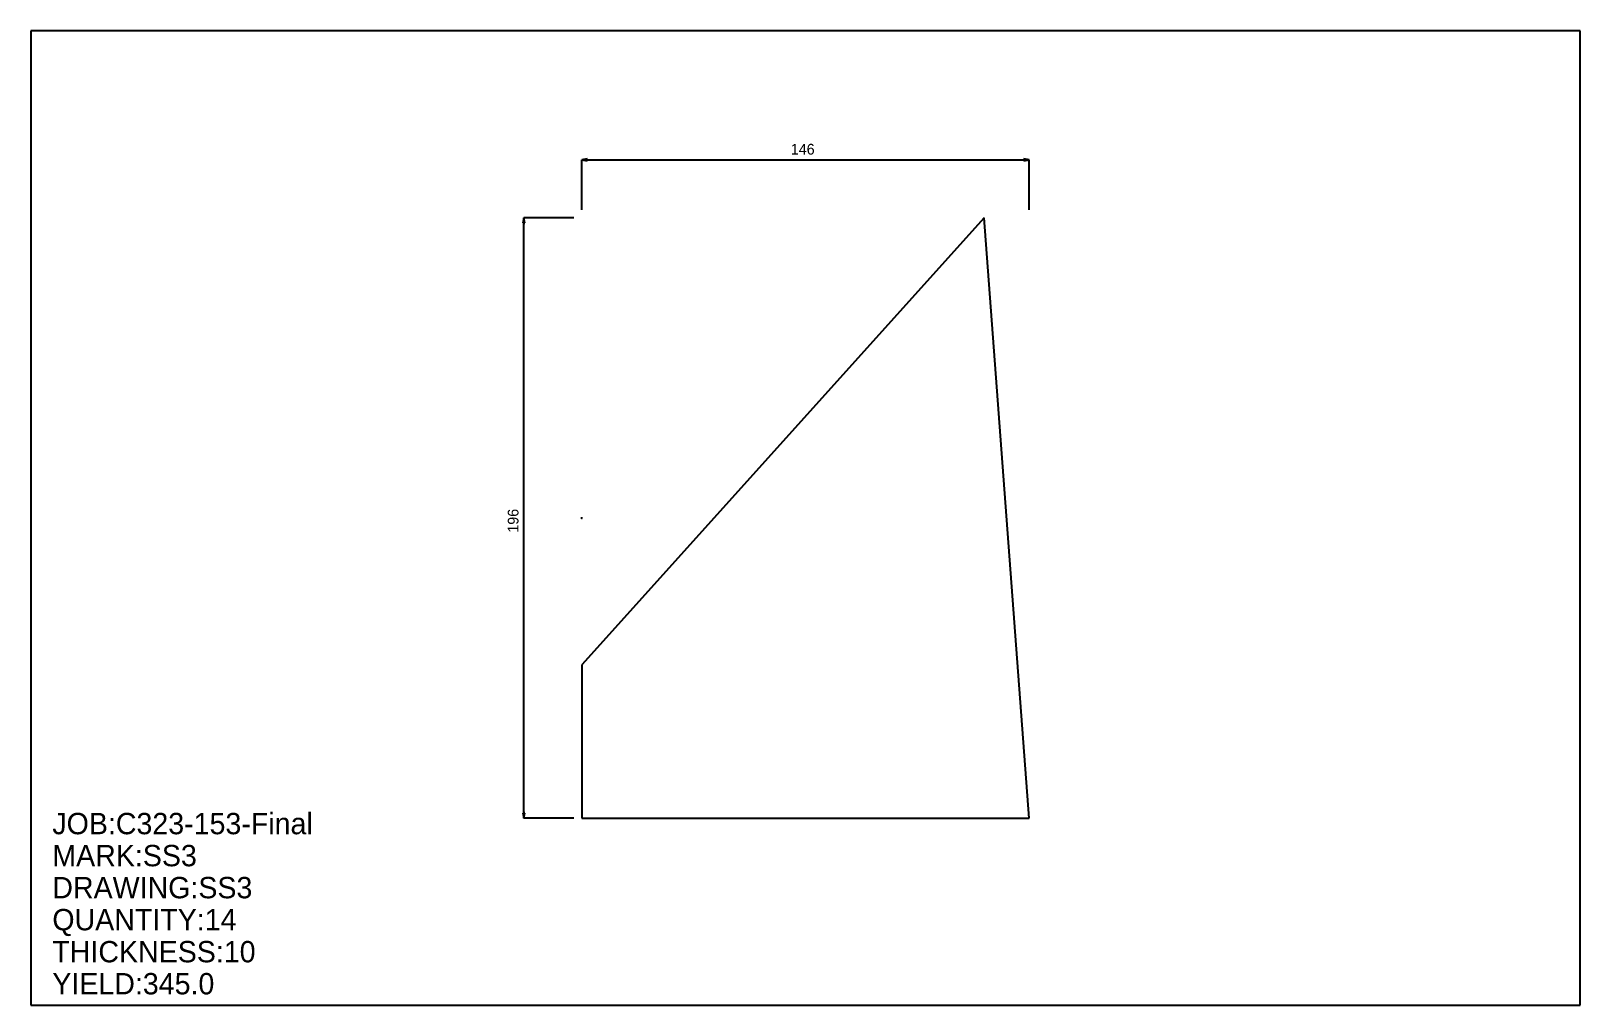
# Model space of a CAD drawing. Extents: x 0 to 505, y 0 to 318.
import ezdxf

# ---------------------------------------------------------------- set-up
doc = ezdxf.new("R2010")
doc.units = 0
doc.header["$LTSCALE"] = 0.125
for name, color, linetype in [('2', 7, 'CONTINUOUS'), ('3', 1, 'CONTINUOUS'), ('5', 7, 'CONTINUOUS'), ('6', 4, 'CONTINUOUS')]:
    doc.layers.add(name, color=color, linetype=linetype)

# ---------------------------------------------------------------- blocks, each defined once
blk = doc.blocks.new('ARROW')
at = {"layer": '2', "linetype": 'CONTINUOUS'}
for p, q in [((0, 0), (-1, 0.166667)), ((-1, 0.166667), (-1, -0.166667)), ((-1, -0.166667), (0, 0))]:
    blk.add_line(p, q, dxfattribs=at)
blk = doc.blocks.new('PLATE')
at = {"layer": '3', "linetype": 'CONTINUOUS'}
for p, q in [((131.108, 0), (0, -145.79201)), ((145.79201, -195.79201), (131.108, 0)), ((0, -145.79201), (0, -195.79201)), ((0, -195.79201), (145.79201, -195.79201))]:
    blk.add_line(p, q, dxfattribs=at)
at = {"layer": '5', "linetype": 'CONTINUOUS'}
for p, q in [((-0.1, -97.896004), (0.1, -97.896004)), ((0, -97.996002), (0, -97.796005))]:
    blk.add_line(p, q, dxfattribs=at)
blk.add_circle((0, -97.896004), 0.1, dxfattribs=at)
at = {"layer": '6', "linetype": 'CONTINUOUS'}
for p, q in [((0, 2.61056), (0, 18.926561)), ((0, 18.876562), (145.79201, 18.876562)), ((145.79201, 2.61056), (145.79201, 18.926561)), ((-2.610545, 0), (-18.926548, 0.000001)), ((-18.876562, -195.79201), (-18.876549, 0.000001)), ((-2.61056, -195.79201), (-18.926561, -195.79201))]:
    blk.add_line(p, q, dxfattribs=at)
at = {"layer": '6', "xscale": 1.740373, "yscale": 1.740373, "zscale": 1.740373}
for p, rotation in [((0, 18.876562), 180), ((-18.876549, 0.000001), 90), ((-18.876562, -195.79201), 270)]:
    blk.add_blockref('ARROW', p, dxfattribs=dict(at, rotation=rotation))
blk.add_blockref('ARROW', (145.79201, 18.876562), dxfattribs=at)
at = {"layer": '5'}
blk.add_text('ZERO', height=0.015, dxfattribs=at).set_placement((0, -97.896004))
at = {"layer": '6'}
blk.add_text('146', height=3.481, dxfattribs=at).set_placement((68.109978, 20.616936))
blk.add_text('196', height=3.481, rotation=90, dxfattribs=at).set_placement((-20.616928, -102.68203))

msp = doc.modelspace()

# ---------------------------------------------------------------- linework, layer by layer
at = {"layer": '5', "linetype": 'CONTINUOUS'}
for p, q in [((504.70834, 317.61816), (0, 317.61816)), ((0, 317.61816), (0, 0)), ((504.70834, 0), (504.70834, 317.61816)), ((0, 0), (504.70834, 0))]:
    msp.add_line(p, q, dxfattribs=at)

# ---------------------------------------------------------------- block references
at = {"layer": '2'}
msp.add_blockref('PLATE', (179.45816, 256.70508), dxfattribs=at)

# ---------------------------------------------------------------- texts
at = {"layer": '5'}
for s, p in [('JOB:C323-153-Final', (6.961493, 55.691952)), ('MARK:SS3', (6.961493, 45.24971)), ('DRAWING:SS3', (6.961493, 34.807468)), ('QUANTITY:14', (6.961493, 24.365227)), ('THICKNESS:10', (6.961493, 13.922987)), ('YIELD:345.0', (6.961493, 3.480747))]:
    msp.add_text(s, height=6.961, dxfattribs=at).set_placement(p)

doc.saveas('drawing.dxf')
